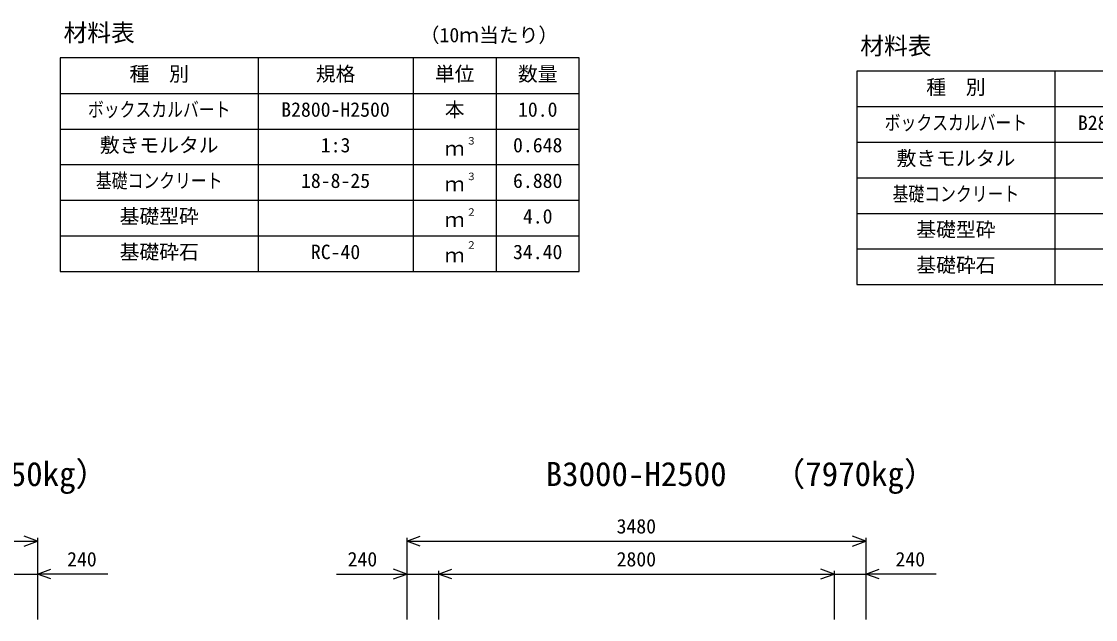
# Model space of a CAD drawing. Units: millimetres, scale not verified. Extents: x -100800 to 100800, y -35640 to 35640.
# Drawn here: x 65618 to 73760, y -8742 to -4206 of the extents above; entities that cross this region are included whole.
import ezdxf
from ezdxf.enums import TextEntityAlignment as Align

# ---------------------------------------------------------------- set-up
doc = ezdxf.new("R2010")
doc.units = ezdxf.units.MM
doc.header["$LTSCALE"] = 120
for name, color, linetype, lineweight in [('0-0_DIM', 7, 'Continuous', 25), ('0-3_HYO', 3, 'Continuous', 25), ('0-4_HYO2', 4, 'Continuous', 25), ('0-7_TXT', 7, 'Continuous', 25)]:
    doc.layers.add(name, color=color, linetype=linetype, lineweight=lineweight)
doc.styles.add('ＭＳ ゴシック', font='')
doc.styles.get('ＭＳ ゴシック').set_extended_font_data('MS Gothic')

msp = doc.modelspace()

# ---------------------------------------------------------------- linework, layer by layer
at = {"layer": '0-0_DIM'}
for p, q in [((65739.1, -8123.4), (65739.1, -8742)), ((68539.1, -8123.4), (68539.1, -8742)), ((72019.1, -8123.4), (72019.1, -8742)), ((62259.1, -8147.4), (65739.1, -8147.4)), ((68539.1, -8147.4), (72019.1, -8147.4)), ((68779.1, -8373.4), (68779.1, -8742)), ((71779.1, -8373.4), (71779.1, -8742)), ((66271.8, -8397.4), (65739.1, -8397.4)), ((68006.4, -8397.4), (68539.1, -8397.4)), ((72551.8, -8397.4), (72019.1, -8397.4))]:
    msp.add_line(p, q, dxfattribs=at)
for points in [[(65637.6, -8184.3), (65739.1, -8147.4), (65637.6, -8110.4)], [(68640.6, -8184.3), (68539.1, -8147.4), (68640.6, -8110.4)], [(71917.6, -8184.3), (72019.1, -8147.4), (71917.6, -8110.4)], [(65840.6, -8434.3), (65739.1, -8397.4), (65840.6, -8360.4)], [(68437.6, -8434.3), (68539.1, -8397.4), (68437.6, -8360.4)], [(68880.6, -8434.3), (68779.1, -8397.4), (68880.6, -8360.4)], [(71677.6, -8434.3), (71779.1, -8397.4), (71677.6, -8360.4)], [(72120.6, -8434.3), (72019.1, -8397.4), (72120.6, -8360.4)], [(62259.1, -8397.4), (62499.1, -8397.4), (65499.1, -8397.4), (65739.1, -8397.4)], [(68539.1, -8397.4), (68779.1, -8397.4), (71779.1, -8397.4), (72019.1, -8397.4)]]:
    msp.add_lwpolyline(points, dxfattribs=at)
at = {"layer": '0-3_HYO'}
for p, q in [((67411.6, -4481.4), (67411.6, -6101.4)), ((68586.6, -4481.4), (68586.6, -6101.4)), ((69216.6, -4481.4), (69216.6, -6101.4)), ((73451.6, -4581.4), (73451.6, -6201.4)), ((65911.6, -4751.4), (69846.6, -4751.4)), ((71951.6, -4851.4), (75886.6, -4851.4))]:
    msp.add_line(p, q, dxfattribs=at)
for points in [[(65911.6, -6101.4), (69846.6, -6101.4), (69846.6, -4481.4), (65911.6, -4481.4)], [(71951.6, -6201.4), (75886.6, -6201.4), (75886.6, -4581.4), (71951.6, -4581.4)]]:
    msp.add_lwpolyline(points, close=True, dxfattribs=at)
at = {"layer": '0-4_HYO2'}
for p, q in [((65911.6, -5021.4), (69846.6, -5021.4)), ((71951.6, -5121.4), (75886.6, -5121.4)), ((65911.6, -5291.4), (69846.6, -5291.4)), ((71951.6, -5391.4), (75886.6, -5391.4)), ((65911.6, -5561.4), (69846.6, -5561.4)), ((71951.6, -5661.4), (75886.6, -5661.4)), ((65911.6, -5831.4), (69846.6, -5831.4)), ((71951.6, -5931.4), (75886.6, -5931.4))]:
    msp.add_line(p, q, dxfattribs=at)

# ---------------------------------------------------------------- texts
at = {"layer": '0-0_DIM', "style": 'ＭＳ ゴシック'}
for s, p in [('3480', (70129.1, -8122.4)), ('240', (65963.4, -8372.4)), ('240', (68089.8, -8372.4)), ('2800', (70129.1, -8372.4)), ('240', (72243.4, -8372.4))]:
    msp.add_text(s, height=110, dxfattribs=at).set_placement(p, align=Align.BOTTOM_LEFT)
at = {"layer": '0-7_TXT', "style": 'ＭＳ ゴシック'}
for s, height, p in [('材料表', 132, (65936.6, -4396.4)), ('（10ｍ当たり）', 110, (68636.6, -4396.4)), ('材料表', 132, (71976.6, -4496.4)), ('種\u3000別', 110, (66436.6, -4691.4)), ('規格', 110, (67849.1, -4691.4)), ('単位', 110, (68751.6, -4691.4)), ('数量', 110, (69381.6, -4691.4)), ('種\u3000別', 110, (72476.6, -4791.4)), ('本', 110, (68826.6, -4961.4)), ('B2800-H2500', 110, (67586.6, -4961.4)), ('10.0', 110, (69381.6, -4961.4)), ('B2800-H2600', 110, (73626.6, -5061.4)), ('敷きモルタル', 110, (66211.6, -5231.4)), ('1:3', 110, (67886.6, -5231.4)), ('３', 55, (68990.5, -5155.5)), ('0.648', 110, (69344.1, -5231.4)), ('ｍ', 110, (68826.6, -5256.4)), ('敷きモルタル', 110, (72251.6, -5331.4)), ('18-8-25', 110, (67736.6, -5501.4)), ('３', 55, (68990.5, -5425.5)), ('6.880', 110, (69344.1, -5501.4)), ('ｍ', 110, (68826.6, -5526.4)), ('基礎型砕', 110, (66361.6, -5771.4)), ('ｍ', 110, (68826.6, -5796.4)), ('２', 55, (68990.5, -5695.5)), ('4.0', 110, (69419.1, -5771.4)), ('基礎型砕', 110, (72401.6, -5871.4)), ('基礎砕石', 110, (66361.6, -6041.4)), ('RC-40', 110, (67811.6, -6041.4)), ('２', 55, (68990.5, -5945.5)), ('34.40', 110, (69344.1, -6041.4)), ('ｍ', 110, (68826.6, -6066.4)), ('基礎砕石', 110, (72401.6, -6141.4)), ('（7850kg）', 183.3, (65029.3, -7784.7)), ('B3000-H2500', 183.3, (69591.6, -7784.7)), ('（7970kg）', 183.3, (71309.3, -7784.7))]:
    msp.add_text(s, height=height, dxfattribs=at).set_placement(p, align=Align.BOTTOM_LEFT)
at = {"layer": '0-7_TXT', "style": 'ＭＳ ゴシック', "width": 0.8}
for s, p in [('ボックスカルバート', (66121.6, -4961.4)), ('ボックスカルバート', (72161.6, -5061.4)), ('基礎コンクリート', (66181.6, -5501.4)), ('基礎コンクリート', (72221.6, -5601.4))]:
    msp.add_text(s, height=110, dxfattribs=at).set_placement(p, align=Align.BOTTOM_LEFT)

doc.saveas('drawing.dxf')
